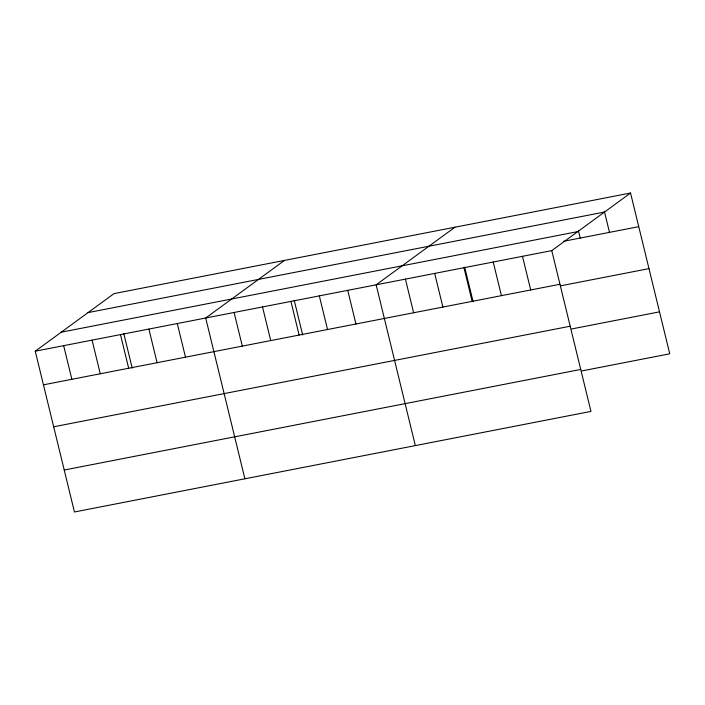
<?xml version="1.0" encoding="UTF-8"?>
<svg xmlns="http://www.w3.org/2000/svg" width="705" height="705" viewBox="0 0 705 705"><rect width="100%" height="100%" fill="white"/><g stroke="black" fill="none" stroke-linecap="round" stroke-linejoin="round"><path stroke-width="1.06" d="M630.552 193.02L551.768 250.619L590.957 411.403L74.448 511.98L35.25 351.196L114.043 293.597L630.552 193.02L669.75 353.804L581.942 370.9M284.494 260.409L205.701 318.008L244.891 478.783M454.937 227.221L376.153 284.811L415.342 445.595M88.037 312.606L604.555 212.029M61.247 332.187L577.765 231.61M563.489 241.321L638.756 226.666M35.25 351.196L551.768 250.619M43.454 384.833L559.964 284.265M561.18 285.719L648.988 268.623M53.677 426.789L570.195 326.221M571.711 328.944L659.519 311.848M64.217 470.024L580.735 369.446M604.361 211.341L609.49 232.359M578.426 230.702L580.215 238.061M522.493 256.32L530.698 289.958M493.227 262.022L501.431 295.659M464.674 267.151L473.117 301.766M463.961 267.715L472.156 301.361M434.685 273.417L442.89 307.054M405.419 279.118L413.623 312.756M347.741 290.345L355.946 323.992M319.33 295.88L327.534 329.517M294.223 300.339L302.665 334.954M290.927 301.405L299.123 335.051M262.516 306.939L270.72 340.586M234.104 312.474L242.308 346.111M177.29 323.533L185.494 357.179M148.887 329.068L157.083 362.705M123.772 333.527L132.214 368.142M120.476 334.602L128.671 368.239M92.064 340.127L100.269 373.773M63.661 345.661L71.857 379.299"/></g></svg>
